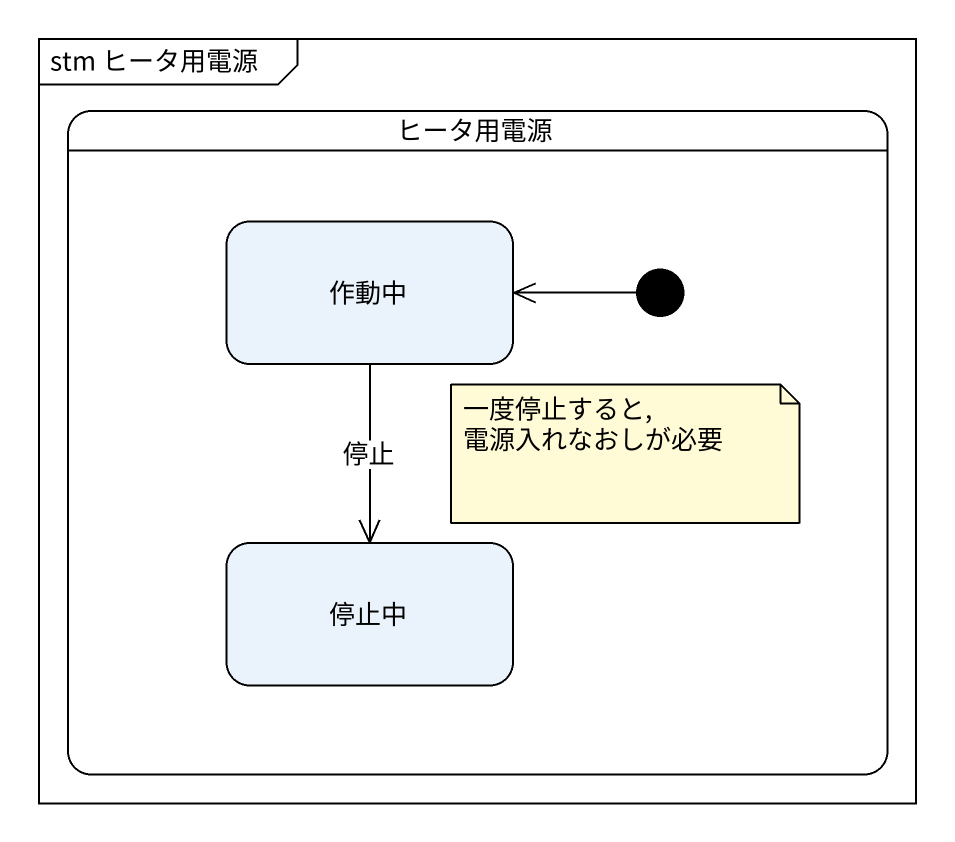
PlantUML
@startuml
mainframe stm ヒータ用電源
hide empty description
state ヒータ用電源 {
  state 作動中
  state 停止中
  [*] -left-> 作動中
}
作動中 --> 停止中 : 停止
note as N1
  一度停止すると,
  電源入れなおしが必要
end note
@enduml
